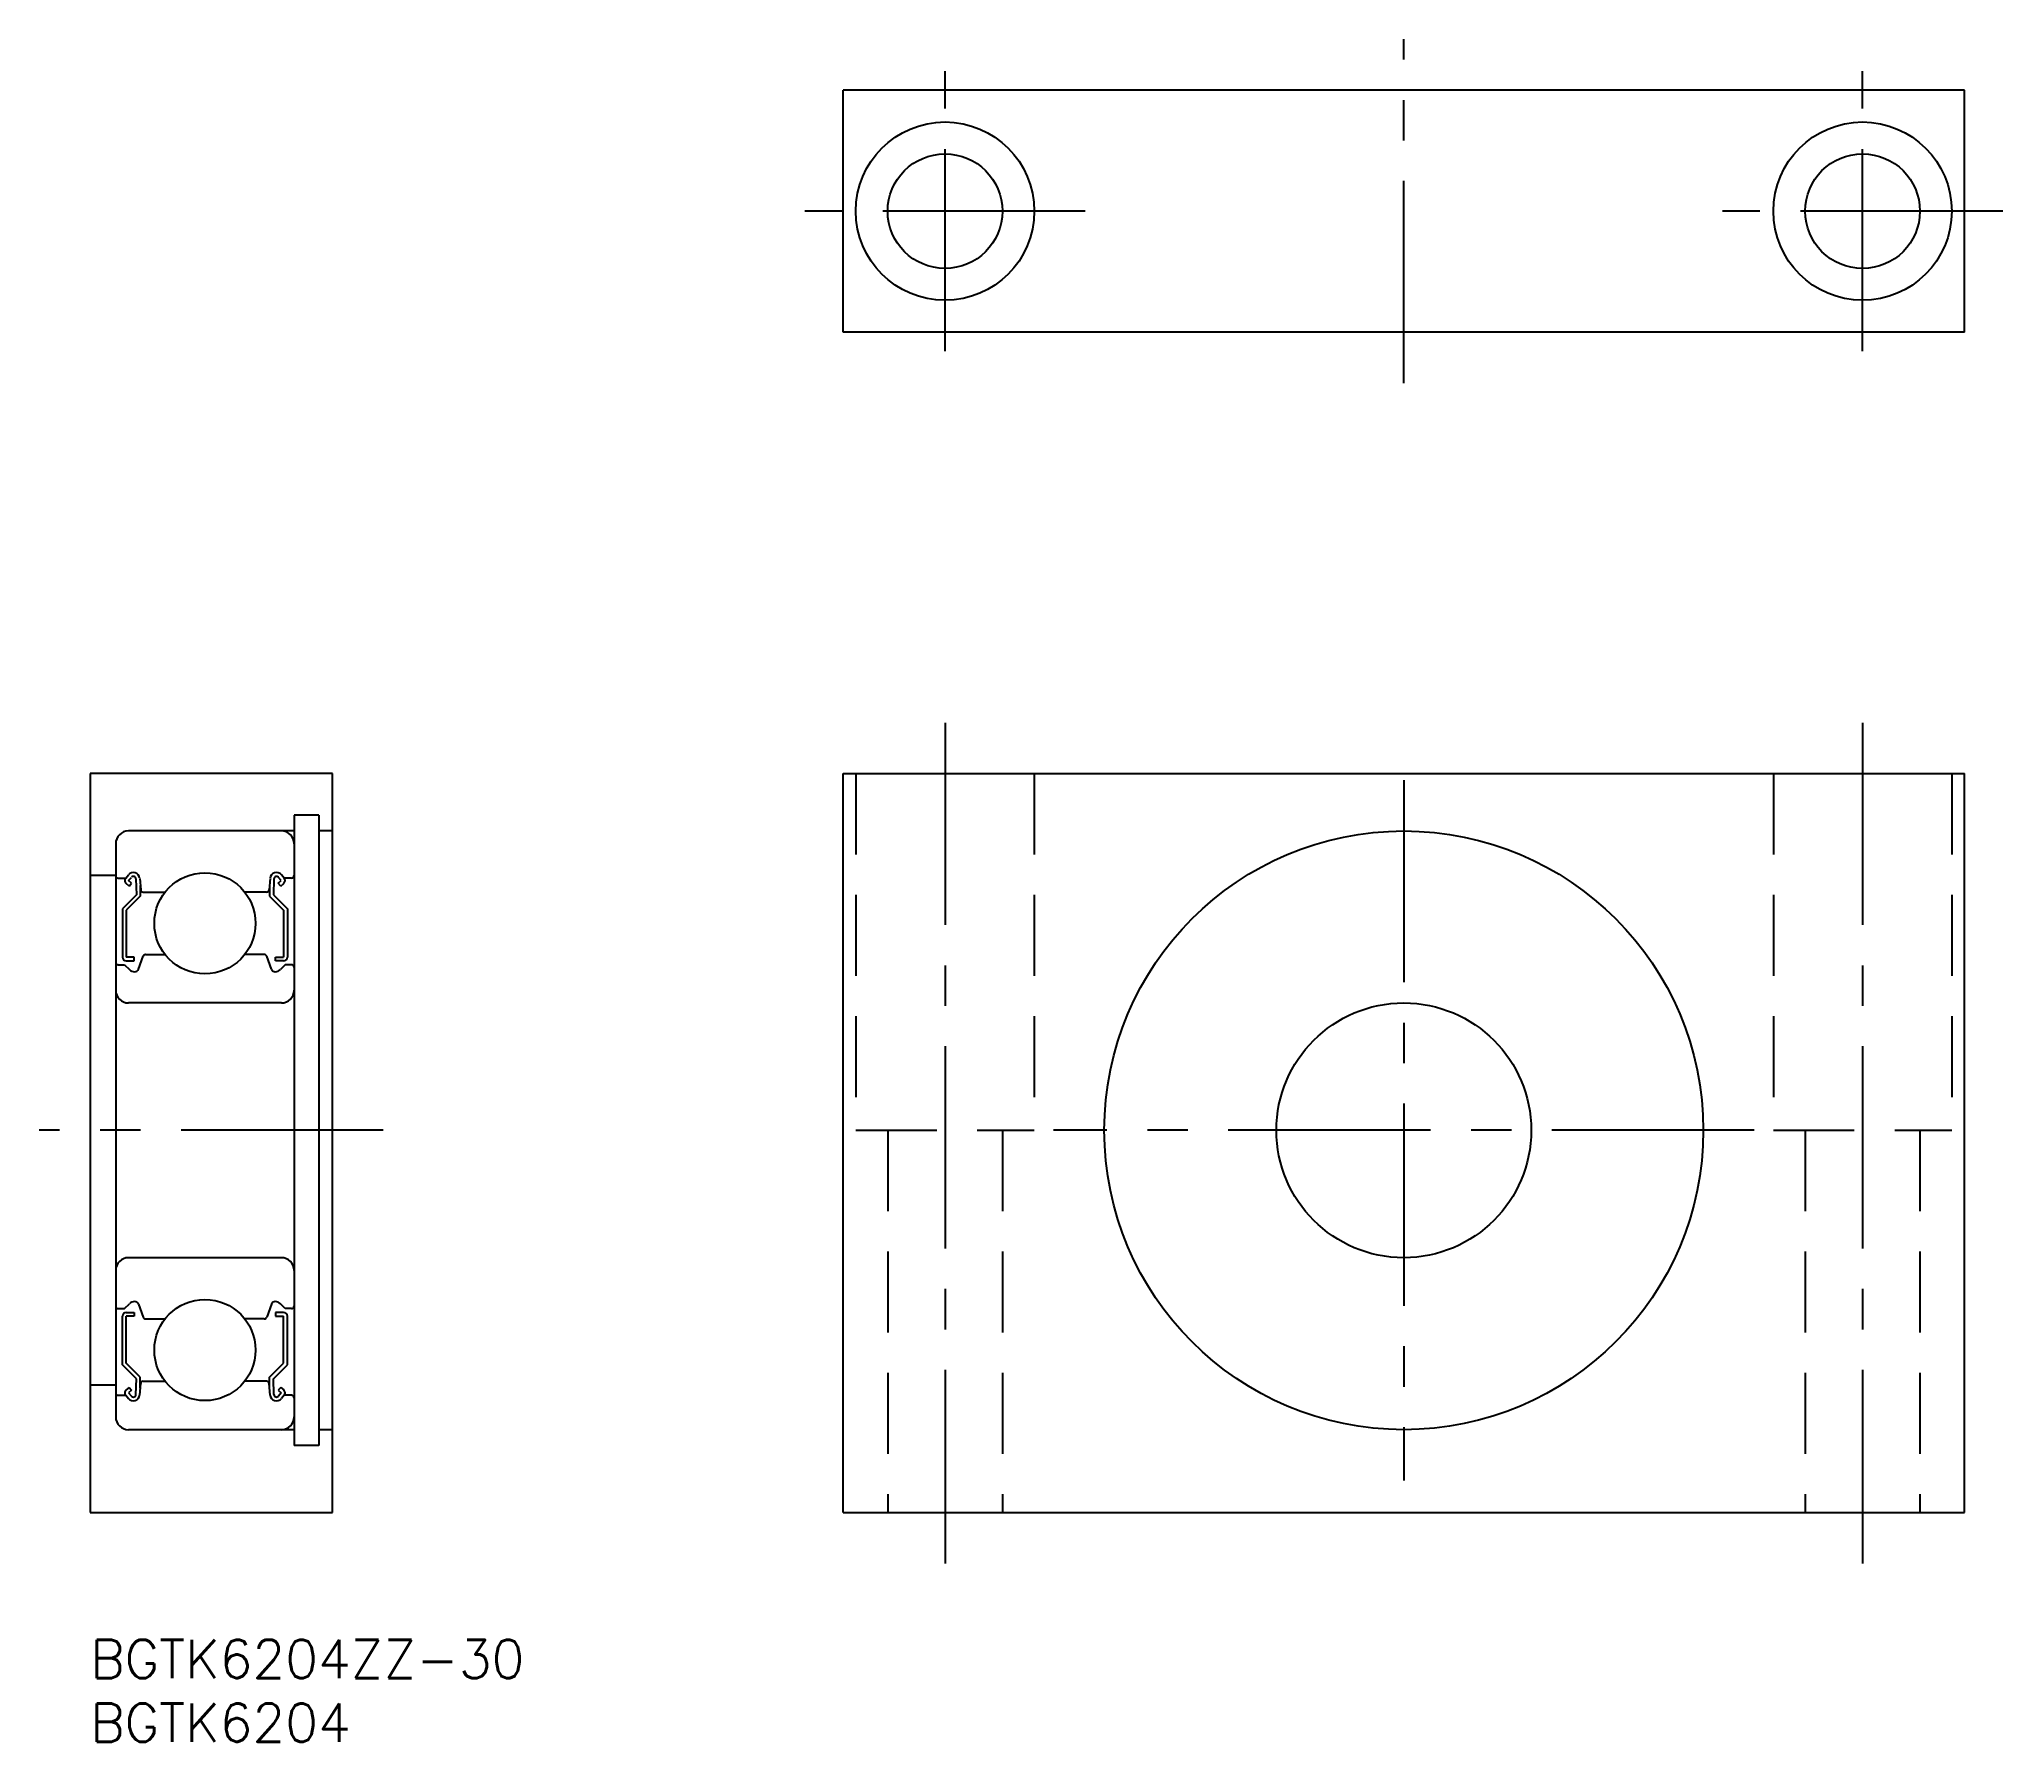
# Model space of a CAD drawing. Extents: x -4 to 150, y -8 to 126.
import ezdxf

# ---------------------------------------------------------------- set-up
doc = ezdxf.new("R2010")
doc.units = 0
doc.header["$LTSCALE"] = 0.5
doc.linetypes.add('CENTER', pattern=[50.8, 31.75, -6.35, 6.35, -6.35])
doc.linetypes.add('DASHED', pattern=[19.05, 12.7, -6.35])
for name, color, linetype in [('MSM_CENTER', 1, 'CENTER'), ('MSM_CONTINUOUS', 7, 'CONTINUOUS'), ('MSM_DASHED', 4, 'DASHED'), ('MSM_PART_NUMBER', 7, 'CONTINUOUS')]:
    doc.layers.add(name, color=color, linetype=linetype)
doc.styles.get("Standard").update_dxf_attribs({"font": 'txt.shx', "height": 3, "bigfont": 'bigfont.shx'})

# ---------------------------------------------------------------- blocks, each defined once
blk = doc.blocks.new('*U6')
at = {"layer": 'MSM_PART_NUMBER'}
blk.add_text('BGTK6204ZZ-30', height=3, dxfattribs=at).set_placement((0, -3))
blk = doc.blocks.new('*U7')
at = {"layer": 'MSM_PART_NUMBER'}
blk.add_text('BGTK6204', height=3, dxfattribs=at).set_placement((0, -8))

msp = doc.modelspace()

# ---------------------------------------------------------------- linework, layer by layer
at = {"layer": 'MSM_CENTER'}
for p, q in [((103.08, 98.66), (103.08, 125.66)), ((67.08, 101.16), (67.08, 123.16)), ((139.08, 101.16), (139.08, 123.16)), ((78.08, 112.16), (56.08, 112.16)), ((150.08, 112.16), (128.08, 112.16)), ((67.08, 72), (67.08, 6)), ((139.08, 72), (139.08, 6)), ((103.08, 67.5), (103.08, 12.5)), ((23, 40), (-4, 40)), ((130.58, 40), (75.58, 40))]:
    msp.add_line(p, q, dxfattribs=at)
at = {"layer": 'MSM_CONTINUOUS'}
for p, q in [((59.08, 102.66), (59.08, 121.66)), ((147.08, 121.66), (59.08, 121.66)), ((147.08, 102.66), (147.08, 121.66)), ((147.08, 102.66), (59.08, 102.66)), ((0, 68), (0, 10)), ((19, 68), (0, 68)), ((19, 10), (19, 68)), ((59.08, 10), (59.08, 68)), ((59.08, 68), (147.08, 68)), ((147.08, 10), (147.08, 68)), ((16, 64.75), (16, 15.25)), ((17.95, 64.75), (16, 64.75)), ((17.95, 64.75), (17.95, 15.25)), ((16, 63.5), (3, 63.5)), ((19, 63.5), (17.95, 63.5)), ((2, 62.5), (2, 17.5)), ((2, 60), (0, 60)), ((2.2, 59.8), (2.78, 59.8)), ((2.78, 59.8), (3, 60.06)), ((3.05, 59.18), (2.82, 59.38)), ((3.01, 59.61), (3.23, 59.86)), ((3.24, 59.41), (3.01, 59.61)), ((3.05, 59.18), (3.24, 59.41)), ((3.58, 59.74), (3.63, 58.5)), ((3.88, 59.78), (3.96, 58.88)), ((3.93, 59.23), (3.93, 58.38)), ((4.16, 58.7), (5.88, 58.7)), ((13.84, 58.7), (12.12, 58.7)), ((14.12, 59.78), (14.04, 58.88)), ((14.07, 59.23), (14.07, 58.38)), ((14.42, 59.74), (14.37, 58.5)), ((14.76, 59.41), (14.99, 59.61)), ((14.95, 59.18), (14.76, 59.41)), ((14.99, 59.61), (14.77, 59.86)), ((14.95, 59.18), (15.18, 59.38)), ((15.22, 59.8), (15, 60.06)), ((15.8, 59.8), (15.22, 59.8)), ((3.63, 58.5), (2.53, 57.4)), ((2.53, 57.4), (2.53, 53.6)), ((3.93, 58.38), (2.83, 57.28)), ((2.83, 57.28), (2.83, 53.6)), ((14.07, 58.38), (15.17, 57.28)), ((14.37, 58.5), (15.47, 57.4)), ((15.17, 57.28), (15.17, 53.6)), ((15.47, 57.4), (15.47, 53.6)), ((2.2, 53), (2.7, 53)), ((2.7, 53), (3.07, 52.63)), ((3.45, 53.6), (2.83, 53.6)), ((2.83, 53.3), (3.45, 53.3)), ((3.45, 53.3), (3.45, 53.6)), ((3.78, 52.65), (4.15, 53.67)), ((4.34, 53.8), (5.88, 53.8)), ((13.66, 53.8), (12.12, 53.8)), ((14.22, 52.65), (13.85, 53.67)), ((14.55, 53.3), (14.55, 53.6)), ((14.55, 53.6), (15.17, 53.6)), ((15.17, 53.3), (14.55, 53.3)), ((15.3, 53), (14.93, 52.63)), ((15.8, 53), (15.3, 53)), ((15, 50), (3, 50)), ((15, 30), (3, 30)), ((2.7, 26), (3.07, 26.37)), ((3.78, 26.35), (4.15, 25.33)), ((14.22, 26.35), (13.85, 25.33)), ((15.3, 26), (14.93, 26.37)), ((2.2, 26), (2.7, 26)), ((2.53, 21.6), (2.53, 25.4)), ((2.83, 25.7), (3.45, 25.7)), ((2.83, 21.72), (2.83, 25.4)), ((3.45, 25.4), (2.83, 25.4)), ((3.45, 25.7), (3.45, 25.4)), ((4.34, 25.2), (5.88, 25.2)), ((13.66, 25.2), (12.12, 25.2)), ((14.55, 25.7), (14.55, 25.4)), ((15.17, 25.7), (14.55, 25.7)), ((14.55, 25.4), (15.17, 25.4)), ((15.17, 21.72), (15.17, 25.4)), ((15.8, 26), (15.3, 26)), ((15.47, 21.6), (15.47, 25.4)), ((3.63, 20.5), (2.53, 21.6)), ((3.93, 20.62), (2.83, 21.72)), ((14.07, 20.62), (15.17, 21.72)), ((14.37, 20.5), (15.47, 21.6)), ((3.58, 19.26), (3.63, 20.5)), ((3.88, 19.22), (3.96, 20.12)), ((3.93, 19.77), (3.93, 20.62)), ((4.16, 20.3), (5.88, 20.3)), ((13.84, 20.3), (12.12, 20.3)), ((14.12, 19.22), (14.04, 20.12)), ((14.07, 19.77), (14.07, 20.62)), ((14.42, 19.26), (14.37, 20.5)), ((2, 20), (0, 20)), ((2.2, 19.2), (2.78, 19.2)), ((2.78, 19.2), (3, 18.94)), ((3.05, 19.82), (2.82, 19.62)), ((3.24, 19.59), (3.01, 19.39)), ((3.01, 19.39), (3.23, 19.14)), ((3.05, 19.82), (3.24, 19.59)), ((14.95, 19.82), (14.76, 19.59)), ((14.76, 19.59), (14.99, 19.39)), ((14.99, 19.39), (14.77, 19.14)), ((14.95, 19.82), (15.18, 19.62)), ((15.22, 19.2), (15, 18.94)), ((15.8, 19.2), (15.22, 19.2)), ((16, 16.5), (3, 16.5)), ((19, 16.5), (17.95, 16.5)), ((17.95, 15.25), (16, 15.25)), ((0, 10), (19, 10)), ((59.08, 10), (147.08, 10))]:
    msp.add_line(p, q, dxfattribs=at)
for centre, radius in [((67.08, 112.16), 7), ((139.08, 112.16), 7), ((67.08, 112.16), 4.5), ((139.08, 112.16), 4.5), ((103.08, 40), 23.5), ((9, 56.25), 3.97), ((103.08, 40), 10), ((9, 22.75), 3.97)]:
    msp.add_circle(centre, radius, dxfattribs=at)
for centre, radius, start, end in [((3, 62.5), 1, 90, 180), ((15, 62.5), 1, 0, 90), ((3.38, 59.74), 0.5, 4.987, 139.9098), ((14.62, 59.74), 0.5, 40.0902, 175.013), ((2.2, 60), 0.2, 180, 270), ((3.01, 59.61), 0.3, 139.9098, 229.9963), ((3.38, 59.74), 0.2, 2.3754, 139.9922), ((4.16, 58.9), 0.2, 184.987, 270), ((13.84, 58.9), 0.2, 270, 355.013), ((14.62, 59.74), 0.2, 40.0078, 177.6246), ((14.99, 59.61), 0.3, 310.0037, 40.0902), ((15.8, 60), 0.2, 270, 0), ((2.2, 52.8), 0.2, 90, 180), ((2.83, 53.6), 0.3, 180, 270), ((3.5, 53.05), 0.6, 225, 267.9591), ((3.5, 52.75), 0.3, 265.5374, 340.0299), ((4.34, 53.6), 0.2, 90, 160.0299), ((13.66, 53.6), 0.2, 19.9701, 90), ((14.5, 52.75), 0.3, 199.9701, 274.4626), ((14.5, 53.05), 0.6, 272.0409, 315), ((15.17, 53.6), 0.3, 270, 0), ((15.8, 52.8), 0.2, 0, 90), ((3, 51), 1, 180, 270), ((15, 51), 1, 270, 0), ((3, 29), 1, 90, 180), ((15, 29), 1, 0, 90), ((2.2, 26.2), 0.2, 180, 270), ((3.5, 25.95), 0.6, 92.0409, 135), ((3.5, 26.25), 0.3, 19.9701, 94.4626), ((14.5, 26.25), 0.3, 85.5374, 160.0299), ((14.5, 25.95), 0.6, 45, 87.9591), ((15.8, 26.2), 0.2, 270, 0), ((2.83, 25.4), 0.3, 90, 180), ((4.34, 25.4), 0.2, 199.9701, 270), ((13.66, 25.4), 0.2, 270, 340.0299), ((15.17, 25.4), 0.3, 0, 90), ((4.16, 20.1), 0.2, 90, 175.013), ((13.84, 20.1), 0.2, 4.987, 90), ((2.2, 19), 0.2, 90, 180), ((3.01, 19.39), 0.3, 130.0037, 220.0902), ((3.38, 19.26), 0.5, 220.0902, 355.013), ((3.38, 19.26), 0.2, 220.0078, 357.6246), ((14.62, 19.26), 0.5, 184.987, 319.9098), ((14.62, 19.26), 0.2, 182.3754, 319.9922), ((14.99, 19.39), 0.3, 319.9098, 49.9963), ((15.8, 19), 0.2, 0, 90), ((3, 17.5), 1, 180, 270), ((15, 17.5), 1, 270, 0)]:
    msp.add_arc(centre, radius, start, end, dxfattribs=at)
at = {"layer": 'MSM_DASHED'}
for p, q in [((60.08, 68), (60.08, 40)), ((74.08, 68), (74.08, 40)), ((132.08, 68), (132.08, 40)), ((146.08, 68), (146.08, 40)), ((60.08, 40), (74.08, 40)), ((62.58, 40), (62.58, 10)), ((71.58, 40), (71.58, 10)), ((132.08, 40), (146.08, 40)), ((134.58, 40), (134.58, 10)), ((143.58, 40), (143.58, 10))]:
    msp.add_line(p, q, dxfattribs=at)

# ---------------------------------------------------------------- block references
at = {"layer": 'MSM_CONTINUOUS'}
for name in ['*U6', '*U7']:
    msp.add_blockref(name, (0, 0), dxfattribs=at)

doc.saveas('drawing.dxf')
